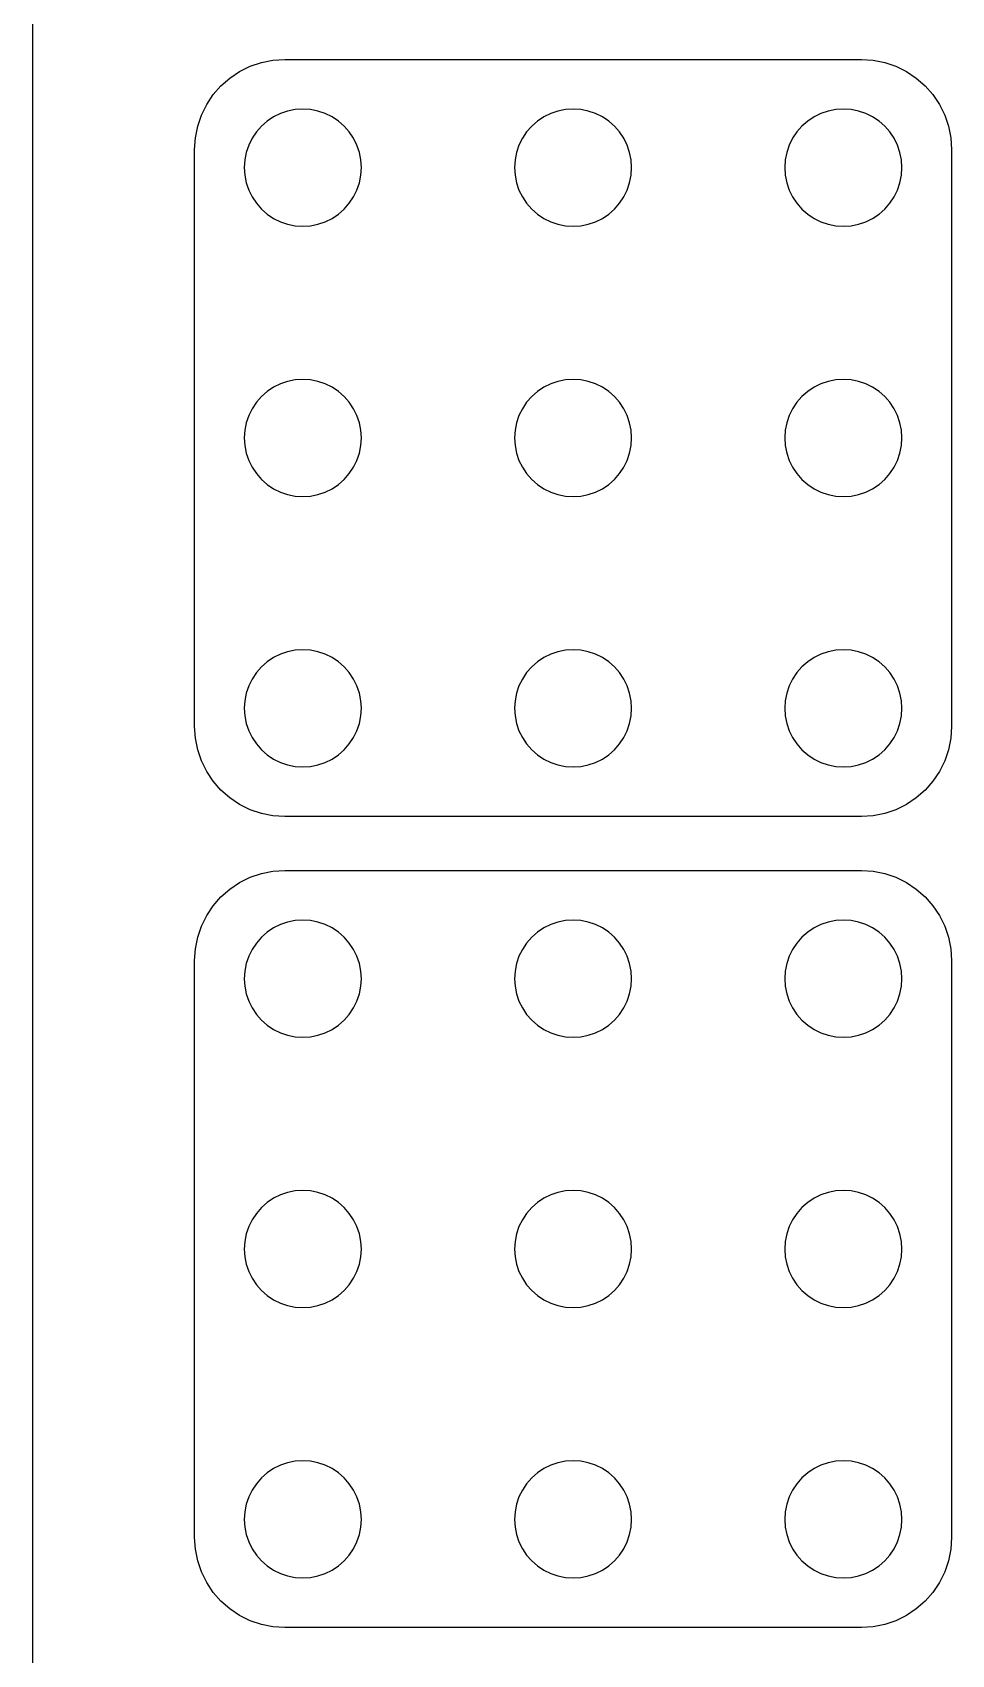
# Model space of a CAD drawing. Header units: metres. Extents: x -105 to 105, y -149 to 149.
# Drawn here: x -105 to -54, y -7.5 to 82.5 of the extents above; entities that cross this region are included whole.
import ezdxf

# ---------------------------------------------------------------- set-up
doc = ezdxf.new("R2010")
doc.units = ezdxf.units.M

msp = doc.modelspace()

# ---------------------------------------------------------------- linework, layer by layer
for p, q in [((-105.005, 143.505), (-105.005, -143.505)), ((-91.6576, 80.9622), (-91.005, 81.005)), ((-91.005, 81.005), (-58.995, 81.005)), ((-58.995, 81.005), (-58.3424, 80.9622)), ((-94.0488, 79.9718), (-93.505, 80.3351)), ((-93.505, 80.3351), (-92.9184, 80.6244)), ((-92.9184, 80.6244), (-92.2991, 80.8346)), ((-92.2991, 80.8346), (-91.6576, 80.9622)), ((-58.3424, 80.9622), (-57.7009, 80.8346)), ((-57.7009, 80.8346), (-57.0816, 80.6244)), ((-57.0816, 80.6244), (-56.495, 80.3351)), ((-56.495, 80.3351), (-55.9512, 79.9718)), ((-94.9718, 79.0488), (-94.5405, 79.5405)), ((-94.5405, 79.5405), (-94.0488, 79.9718)), ((-55.9512, 79.9718), (-55.4595, 79.5405)), ((-55.4595, 79.5405), (-55.0282, 79.0488)), ((-95.6244, 77.9184), (-95.3351, 78.505)), ((-95.3351, 78.505), (-94.9718, 79.0488)), ((-55.0282, 79.0488), (-54.6649, 78.505)), ((-54.6649, 78.505), (-54.3756, 77.9184)), ((-95.8346, 77.2991), (-95.6244, 77.9184)), ((-91.9785, 77.5784), (-92.2981, 77.2981)), ((-91.625, 77.8146), (-91.9785, 77.5784)), ((-91.2437, 78.0026), (-91.625, 77.8146)), ((-90.8412, 78.1393), (-91.2437, 78.0026)), ((-90.4242, 78.2222), (-90.8412, 78.1393)), ((-90, 78.25), (-90.4242, 78.2222)), ((-89.5758, 78.2222), (-90, 78.25)), ((-89.1588, 78.1393), (-89.5758, 78.2222)), ((-88.7563, 78.0026), (-89.1588, 78.1393)), ((-88.375, 77.8146), (-88.7563, 78.0026)), ((-88.0215, 77.5784), (-88.375, 77.8146)), ((-87.7019, 77.2981), (-88.0215, 77.5784)), ((-76.9785, 77.5784), (-77.2981, 77.2981)), ((-76.625, 77.8146), (-76.9785, 77.5784)), ((-76.2437, 78.0026), (-76.625, 77.8146)), ((-75.8412, 78.1393), (-76.2437, 78.0026)), ((-75.4242, 78.2222), (-75.8412, 78.1393)), ((-75, 78.25), (-75.4242, 78.2222)), ((-74.5758, 78.2222), (-75, 78.25)), ((-74.1588, 78.1393), (-74.5758, 78.2222)), ((-73.7563, 78.0026), (-74.1588, 78.1393)), ((-73.375, 77.8146), (-73.7563, 78.0026)), ((-73.0215, 77.5784), (-73.375, 77.8146)), ((-72.7019, 77.2981), (-73.0215, 77.5784)), ((-61.9785, 77.5784), (-62.2981, 77.2981)), ((-61.625, 77.8146), (-61.9785, 77.5784)), ((-61.2437, 78.0026), (-61.625, 77.8146)), ((-60.8412, 78.1393), (-61.2437, 78.0026)), ((-60.4242, 78.2222), (-60.8412, 78.1393)), ((-60, 78.25), (-60.4242, 78.2222)), ((-59.5758, 78.2222), (-60, 78.25)), ((-59.1588, 78.1393), (-59.5758, 78.2222)), ((-58.7563, 78.0026), (-59.1588, 78.1393)), ((-58.375, 77.8146), (-58.7563, 78.0026)), ((-58.0215, 77.5784), (-58.375, 77.8146)), ((-57.7019, 77.2981), (-58.0215, 77.5784)), ((-54.3756, 77.9184), (-54.1654, 77.2991)), ((-96.005, 76.005), (-95.9622, 76.6576)), ((-95.9622, 76.6576), (-95.8346, 77.2991)), ((-92.8146, 76.625), (-93.0026, 76.2437)), ((-92.5784, 76.9785), (-92.8146, 76.625)), ((-92.2981, 77.2981), (-92.5784, 76.9785)), ((-87.4216, 76.9785), (-87.7019, 77.2981)), ((-87.1854, 76.625), (-87.4216, 76.9785)), ((-86.9974, 76.2437), (-87.1854, 76.625)), ((-77.8146, 76.625), (-78.0026, 76.2437)), ((-77.5784, 76.9785), (-77.8146, 76.625)), ((-77.2981, 77.2981), (-77.5784, 76.9785)), ((-72.4216, 76.9785), (-72.7019, 77.2981)), ((-72.1854, 76.625), (-72.4216, 76.9785)), ((-71.9974, 76.2437), (-72.1854, 76.625)), ((-62.8146, 76.625), (-63.0026, 76.2437)), ((-62.5784, 76.9785), (-62.8146, 76.625)), ((-62.2981, 77.2981), (-62.5784, 76.9785)), ((-57.4216, 76.9785), (-57.7019, 77.2981)), ((-57.1854, 76.625), (-57.4216, 76.9785)), ((-56.9974, 76.2437), (-57.1854, 76.625)), ((-54.1654, 77.2991), (-54.0378, 76.6576)), ((-54.0378, 76.6576), (-53.995, 76.005)), ((-96.005, 43.995), (-96.005, 76.005)), ((-93.1393, 75.8412), (-93.2222, 75.4242)), ((-93.0026, 76.2437), (-93.1393, 75.8412)), ((-86.8607, 75.8412), (-86.9974, 76.2437)), ((-86.7778, 75.4242), (-86.8607, 75.8412)), ((-78.1393, 75.8412), (-78.2222, 75.4242)), ((-78.0026, 76.2437), (-78.1393, 75.8412)), ((-71.8607, 75.8412), (-71.9974, 76.2437)), ((-71.7778, 75.4242), (-71.8607, 75.8412)), ((-63.1393, 75.8412), (-63.2222, 75.4242)), ((-63.0026, 76.2437), (-63.1393, 75.8412)), ((-56.8607, 75.8412), (-56.9974, 76.2437)), ((-56.7778, 75.4242), (-56.8607, 75.8412)), ((-53.995, 76.005), (-53.995, 43.995)), ((-93.2222, 75.4242), (-93.25, 75)), ((-93.25, 75), (-93.2222, 74.5758)), ((-86.75, 75), (-86.7778, 75.4242)), ((-86.7778, 74.5758), (-86.75, 75)), ((-78.2222, 75.4242), (-78.25, 75)), ((-78.25, 75), (-78.2222, 74.5758)), ((-71.75, 75), (-71.7778, 75.4242)), ((-71.7778, 74.5758), (-71.75, 75)), ((-63.2222, 75.4242), (-63.25, 75)), ((-63.25, 75), (-63.2222, 74.5758)), ((-56.75, 75), (-56.7778, 75.4242)), ((-56.7778, 74.5758), (-56.75, 75)), ((-93.2222, 74.5758), (-93.1393, 74.1588)), ((-93.1393, 74.1588), (-93.0026, 73.7563)), ((-86.9974, 73.7563), (-86.8607, 74.1588)), ((-86.8607, 74.1588), (-86.7778, 74.5758)), ((-78.2222, 74.5758), (-78.1393, 74.1588)), ((-78.1393, 74.1588), (-78.0026, 73.7563)), ((-71.9974, 73.7563), (-71.8607, 74.1588)), ((-71.8607, 74.1588), (-71.7778, 74.5758)), ((-63.2222, 74.5758), (-63.1393, 74.1588)), ((-63.1393, 74.1588), (-63.0026, 73.7563)), ((-56.9974, 73.7563), (-56.8607, 74.1588)), ((-56.8607, 74.1588), (-56.7778, 74.5758)), ((-93.0026, 73.7563), (-92.8146, 73.375)), ((-92.8146, 73.375), (-92.5784, 73.0215)), ((-92.5784, 73.0215), (-92.2981, 72.7019)), ((-87.7019, 72.7019), (-87.4216, 73.0215)), ((-87.4216, 73.0215), (-87.1854, 73.375)), ((-87.1854, 73.375), (-86.9974, 73.7563)), ((-78.0026, 73.7563), (-77.8146, 73.375)), ((-77.8146, 73.375), (-77.5784, 73.0215)), ((-77.5784, 73.0215), (-77.2981, 72.7019)), ((-72.7019, 72.7019), (-72.4216, 73.0215)), ((-72.4216, 73.0215), (-72.1854, 73.375)), ((-72.1854, 73.375), (-71.9974, 73.7563)), ((-63.0026, 73.7563), (-62.8146, 73.375)), ((-62.8146, 73.375), (-62.5784, 73.0215)), ((-62.5784, 73.0215), (-62.2981, 72.7019)), ((-57.7019, 72.7019), (-57.4216, 73.0215)), ((-57.4216, 73.0215), (-57.1854, 73.375)), ((-57.1854, 73.375), (-56.9974, 73.7563)), ((-92.2981, 72.7019), (-91.9785, 72.4216)), ((-91.9785, 72.4216), (-91.625, 72.1854)), ((-91.625, 72.1854), (-91.2437, 71.9974)), ((-88.7563, 71.9974), (-88.375, 72.1854)), ((-88.375, 72.1854), (-88.0215, 72.4216)), ((-88.0215, 72.4216), (-87.7019, 72.7019)), ((-77.2981, 72.7019), (-76.9785, 72.4216)), ((-76.9785, 72.4216), (-76.625, 72.1854)), ((-76.625, 72.1854), (-76.2437, 71.9974)), ((-73.7563, 71.9974), (-73.375, 72.1854)), ((-73.375, 72.1854), (-73.0215, 72.4216)), ((-73.0215, 72.4216), (-72.7019, 72.7019)), ((-62.2981, 72.7019), (-61.9785, 72.4216)), ((-61.9785, 72.4216), (-61.625, 72.1854)), ((-61.625, 72.1854), (-61.2437, 71.9974)), ((-58.7563, 71.9974), (-58.375, 72.1854)), ((-58.375, 72.1854), (-58.0215, 72.4216)), ((-58.0215, 72.4216), (-57.7019, 72.7019)), ((-91.2437, 71.9974), (-90.8412, 71.8607)), ((-90.8412, 71.8607), (-90.4242, 71.7778)), ((-90.4242, 71.7778), (-90, 71.75)), ((-90, 71.75), (-89.5758, 71.7778)), ((-89.5758, 71.7778), (-89.1588, 71.8607)), ((-89.1588, 71.8607), (-88.7563, 71.9974)), ((-76.2437, 71.9974), (-75.8412, 71.8607)), ((-75.8412, 71.8607), (-75.4242, 71.7778)), ((-75.4242, 71.7778), (-75, 71.75)), ((-75, 71.75), (-74.5758, 71.7778)), ((-74.5758, 71.7778), (-74.1588, 71.8607)), ((-74.1588, 71.8607), (-73.7563, 71.9974)), ((-61.2437, 71.9974), (-60.8412, 71.8607)), ((-60.8412, 71.8607), (-60.4242, 71.7778)), ((-60.4242, 71.7778), (-60, 71.75)), ((-60, 71.75), (-59.5758, 71.7778)), ((-59.5758, 71.7778), (-59.1588, 71.8607)), ((-59.1588, 71.8607), (-58.7563, 71.9974)), ((-91.2437, 63.0026), (-91.625, 62.8146)), ((-90.8412, 63.1393), (-91.2437, 63.0026)), ((-90.4242, 63.2222), (-90.8412, 63.1393)), ((-90, 63.25), (-90.4242, 63.2222)), ((-89.5758, 63.2222), (-90, 63.25)), ((-89.1588, 63.1393), (-89.5758, 63.2222)), ((-88.7563, 63.0026), (-89.1588, 63.1393)), ((-88.375, 62.8146), (-88.7563, 63.0026)), ((-76.2437, 63.0026), (-76.625, 62.8146)), ((-75.8412, 63.1393), (-76.2437, 63.0026)), ((-75.4242, 63.2222), (-75.8412, 63.1393)), ((-75, 63.25), (-75.4242, 63.2222)), ((-74.5758, 63.2222), (-75, 63.25)), ((-74.1588, 63.1393), (-74.5758, 63.2222)), ((-73.7563, 63.0026), (-74.1588, 63.1393)), ((-73.375, 62.8146), (-73.7563, 63.0026)), ((-61.2437, 63.0026), (-61.625, 62.8146)), ((-60.8412, 63.1393), (-61.2437, 63.0026)), ((-60.4242, 63.2222), (-60.8412, 63.1393)), ((-60, 63.25), (-60.4242, 63.2222)), ((-59.5758, 63.2222), (-60, 63.25)), ((-59.1588, 63.1393), (-59.5758, 63.2222)), ((-58.7563, 63.0026), (-59.1588, 63.1393)), ((-58.375, 62.8146), (-58.7563, 63.0026)), ((-92.2981, 62.2981), (-92.5784, 61.9785)), ((-91.9785, 62.5784), (-92.2981, 62.2981)), ((-91.625, 62.8146), (-91.9785, 62.5784)), ((-88.0215, 62.5784), (-88.375, 62.8146)), ((-87.7019, 62.2981), (-88.0215, 62.5784)), ((-87.4216, 61.9785), (-87.7019, 62.2981)), ((-77.2981, 62.2981), (-77.5784, 61.9785)), ((-76.9785, 62.5784), (-77.2981, 62.2981)), ((-76.625, 62.8146), (-76.9785, 62.5784)), ((-73.0215, 62.5784), (-73.375, 62.8146)), ((-72.7019, 62.2981), (-73.0215, 62.5784)), ((-72.4216, 61.9785), (-72.7019, 62.2981)), ((-62.2981, 62.2981), (-62.5784, 61.9785)), ((-61.9785, 62.5784), (-62.2981, 62.2981)), ((-61.625, 62.8146), (-61.9785, 62.5784)), ((-58.0215, 62.5784), (-58.375, 62.8146)), ((-57.7019, 62.2981), (-58.0215, 62.5784)), ((-57.4216, 61.9785), (-57.7019, 62.2981)), ((-93.0026, 61.2437), (-93.1393, 60.8412)), ((-92.8146, 61.625), (-93.0026, 61.2437)), ((-92.5784, 61.9785), (-92.8146, 61.625)), ((-87.1854, 61.625), (-87.4216, 61.9785)), ((-86.9974, 61.2437), (-87.1854, 61.625)), ((-86.8607, 60.8412), (-86.9974, 61.2437)), ((-78.0026, 61.2437), (-78.1393, 60.8412)), ((-77.8146, 61.625), (-78.0026, 61.2437)), ((-77.5784, 61.9785), (-77.8146, 61.625)), ((-72.1854, 61.625), (-72.4216, 61.9785)), ((-71.9974, 61.2437), (-72.1854, 61.625)), ((-71.8607, 60.8412), (-71.9974, 61.2437)), ((-63.0026, 61.2437), (-63.1393, 60.8412)), ((-62.8146, 61.625), (-63.0026, 61.2437)), ((-62.5784, 61.9785), (-62.8146, 61.625)), ((-57.1854, 61.625), (-57.4216, 61.9785)), ((-56.9974, 61.2437), (-57.1854, 61.625)), ((-56.8607, 60.8412), (-56.9974, 61.2437)), ((-93.2222, 60.4242), (-93.25, 60)), ((-93.1393, 60.8412), (-93.2222, 60.4242)), ((-86.7778, 60.4242), (-86.8607, 60.8412)), ((-86.75, 60), (-86.7778, 60.4242)), ((-78.2222, 60.4242), (-78.25, 60)), ((-78.1393, 60.8412), (-78.2222, 60.4242)), ((-71.7778, 60.4242), (-71.8607, 60.8412)), ((-71.75, 60), (-71.7778, 60.4242)), ((-63.2222, 60.4242), (-63.25, 60)), ((-63.1393, 60.8412), (-63.2222, 60.4242)), ((-56.7778, 60.4242), (-56.8607, 60.8412)), ((-56.75, 60), (-56.7778, 60.4242)), ((-93.25, 60), (-93.2222, 59.5758)), ((-93.2222, 59.5758), (-93.1393, 59.1588)), ((-86.8607, 59.1588), (-86.7778, 59.5758)), ((-86.7778, 59.5758), (-86.75, 60)), ((-78.25, 60), (-78.2222, 59.5758)), ((-78.2222, 59.5758), (-78.1393, 59.1588)), ((-71.8607, 59.1588), (-71.7778, 59.5758)), ((-71.7778, 59.5758), (-71.75, 60)), ((-63.25, 60), (-63.2222, 59.5758)), ((-63.2222, 59.5758), (-63.1393, 59.1588)), ((-56.8607, 59.1588), (-56.7778, 59.5758)), ((-56.7778, 59.5758), (-56.75, 60)), ((-93.1393, 59.1588), (-93.0026, 58.7563)), ((-93.0026, 58.7563), (-92.8146, 58.375)), ((-87.1854, 58.375), (-86.9974, 58.7563)), ((-86.9974, 58.7563), (-86.8607, 59.1588)), ((-78.1393, 59.1588), (-78.0026, 58.7563)), ((-78.0026, 58.7563), (-77.8146, 58.375)), ((-72.1854, 58.375), (-71.9974, 58.7563)), ((-71.9974, 58.7563), (-71.8607, 59.1588)), ((-63.1393, 59.1588), (-63.0026, 58.7563)), ((-63.0026, 58.7563), (-62.8146, 58.375)), ((-57.1854, 58.375), (-56.9974, 58.7563)), ((-56.9974, 58.7563), (-56.8607, 59.1588)), ((-92.8146, 58.375), (-92.5784, 58.0215)), ((-92.5784, 58.0215), (-92.2981, 57.7019)), ((-92.2981, 57.7019), (-91.9785, 57.4216)), ((-88.0215, 57.4216), (-87.7019, 57.7019)), ((-87.7019, 57.7019), (-87.4216, 58.0215)), ((-87.4216, 58.0215), (-87.1854, 58.375)), ((-77.8146, 58.375), (-77.5784, 58.0215)), ((-77.5784, 58.0215), (-77.2981, 57.7019)), ((-77.2981, 57.7019), (-76.9785, 57.4216)), ((-73.0215, 57.4216), (-72.7019, 57.7019)), ((-72.7019, 57.7019), (-72.4216, 58.0215)), ((-72.4216, 58.0215), (-72.1854, 58.375)), ((-62.8146, 58.375), (-62.5784, 58.0215)), ((-62.5784, 58.0215), (-62.2981, 57.7019)), ((-62.2981, 57.7019), (-61.9785, 57.4216)), ((-58.0215, 57.4216), (-57.7019, 57.7019)), ((-57.7019, 57.7019), (-57.4216, 58.0215)), ((-57.4216, 58.0215), (-57.1854, 58.375)), ((-91.9785, 57.4216), (-91.625, 57.1854)), ((-91.625, 57.1854), (-91.2437, 56.9974)), ((-91.2437, 56.9974), (-90.8412, 56.8607)), ((-90.8412, 56.8607), (-90.4242, 56.7778)), ((-90.4242, 56.7778), (-90, 56.75)), ((-90, 56.75), (-89.5758, 56.7778)), ((-89.5758, 56.7778), (-89.1588, 56.8607)), ((-89.1588, 56.8607), (-88.7563, 56.9974)), ((-88.7563, 56.9974), (-88.375, 57.1854)), ((-88.375, 57.1854), (-88.0215, 57.4216)), ((-76.9785, 57.4216), (-76.625, 57.1854)), ((-76.625, 57.1854), (-76.2437, 56.9974)), ((-76.2437, 56.9974), (-75.8412, 56.8607)), ((-75.8412, 56.8607), (-75.4242, 56.7778)), ((-75.4242, 56.7778), (-75, 56.75)), ((-75, 56.75), (-74.5758, 56.7778)), ((-74.5758, 56.7778), (-74.1588, 56.8607)), ((-74.1588, 56.8607), (-73.7563, 56.9974)), ((-73.7563, 56.9974), (-73.375, 57.1854)), ((-73.375, 57.1854), (-73.0215, 57.4216)), ((-61.9785, 57.4216), (-61.625, 57.1854)), ((-61.625, 57.1854), (-61.2437, 56.9974)), ((-61.2437, 56.9974), (-60.8412, 56.8607)), ((-60.8412, 56.8607), (-60.4242, 56.7778)), ((-60.4242, 56.7778), (-60, 56.75)), ((-60, 56.75), (-59.5758, 56.7778)), ((-59.5758, 56.7778), (-59.1588, 56.8607)), ((-59.1588, 56.8607), (-58.7563, 56.9974)), ((-58.7563, 56.9974), (-58.375, 57.1854)), ((-58.375, 57.1854), (-58.0215, 57.4216)), ((-91.625, 47.8146), (-91.9785, 47.5784)), ((-91.2437, 48.0026), (-91.625, 47.8146)), ((-90.8412, 48.1393), (-91.2437, 48.0026)), ((-90.4242, 48.2222), (-90.8412, 48.1393)), ((-90, 48.25), (-90.4242, 48.2222)), ((-89.5758, 48.2222), (-90, 48.25)), ((-89.1588, 48.1393), (-89.5758, 48.2222)), ((-88.7563, 48.0026), (-89.1588, 48.1393)), ((-88.375, 47.8146), (-88.7563, 48.0026)), ((-88.0215, 47.5784), (-88.375, 47.8146)), ((-76.625, 47.8146), (-76.9785, 47.5784)), ((-76.2437, 48.0026), (-76.625, 47.8146)), ((-75.8412, 48.1393), (-76.2437, 48.0026)), ((-75.4242, 48.2222), (-75.8412, 48.1393)), ((-75, 48.25), (-75.4242, 48.2222)), ((-74.5758, 48.2222), (-75, 48.25)), ((-74.1588, 48.1393), (-74.5758, 48.2222)), ((-73.7563, 48.0026), (-74.1588, 48.1393)), ((-73.375, 47.8146), (-73.7563, 48.0026)), ((-73.0215, 47.5784), (-73.375, 47.8146)), ((-61.625, 47.8146), (-61.9785, 47.5784)), ((-61.2437, 48.0026), (-61.625, 47.8146)), ((-60.8412, 48.1393), (-61.2437, 48.0026)), ((-60.4242, 48.2222), (-60.8412, 48.1393)), ((-60, 48.25), (-60.4242, 48.2222)), ((-59.5758, 48.2222), (-60, 48.25)), ((-59.1588, 48.1393), (-59.5758, 48.2222)), ((-58.7563, 48.0026), (-59.1588, 48.1393)), ((-58.375, 47.8146), (-58.7563, 48.0026)), ((-58.0215, 47.5784), (-58.375, 47.8146)), ((-92.5784, 46.9785), (-92.8146, 46.625)), ((-92.2981, 47.2981), (-92.5784, 46.9785)), ((-91.9785, 47.5784), (-92.2981, 47.2981)), ((-87.7019, 47.2981), (-88.0215, 47.5784)), ((-87.4216, 46.9785), (-87.7019, 47.2981)), ((-87.1854, 46.625), (-87.4216, 46.9785)), ((-77.5784, 46.9785), (-77.8146, 46.625)), ((-77.2981, 47.2981), (-77.5784, 46.9785)), ((-76.9785, 47.5784), (-77.2981, 47.2981)), ((-72.7019, 47.2981), (-73.0215, 47.5784)), ((-72.4216, 46.9785), (-72.7019, 47.2981)), ((-72.1854, 46.625), (-72.4216, 46.9785)), ((-62.5784, 46.9785), (-62.8146, 46.625)), ((-62.2981, 47.2981), (-62.5784, 46.9785)), ((-61.9785, 47.5784), (-62.2981, 47.2981)), ((-57.7019, 47.2981), (-58.0215, 47.5784)), ((-57.4216, 46.9785), (-57.7019, 47.2981)), ((-57.1854, 46.625), (-57.4216, 46.9785)), ((-93.0026, 46.2437), (-93.1393, 45.8412)), ((-92.8146, 46.625), (-93.0026, 46.2437)), ((-86.9974, 46.2437), (-87.1854, 46.625)), ((-86.8607, 45.8412), (-86.9974, 46.2437)), ((-78.0026, 46.2437), (-78.1393, 45.8412)), ((-77.8146, 46.625), (-78.0026, 46.2437)), ((-71.9974, 46.2437), (-72.1854, 46.625)), ((-71.8607, 45.8412), (-71.9974, 46.2437)), ((-63.0026, 46.2437), (-63.1393, 45.8412)), ((-62.8146, 46.625), (-63.0026, 46.2437)), ((-56.9974, 46.2437), (-57.1854, 46.625)), ((-56.8607, 45.8412), (-56.9974, 46.2437)), ((-93.2222, 45.4242), (-93.25, 45)), ((-93.25, 45), (-93.2222, 44.5758)), ((-93.1393, 45.8412), (-93.2222, 45.4242)), ((-86.7778, 45.4242), (-86.8607, 45.8412)), ((-86.75, 45), (-86.7778, 45.4242)), ((-86.7778, 44.5758), (-86.75, 45)), ((-78.2222, 45.4242), (-78.25, 45)), ((-78.25, 45), (-78.2222, 44.5758)), ((-78.1393, 45.8412), (-78.2222, 45.4242)), ((-71.7778, 45.4242), (-71.8607, 45.8412)), ((-71.75, 45), (-71.7778, 45.4242)), ((-71.7778, 44.5758), (-71.75, 45)), ((-63.2222, 45.4242), (-63.25, 45)), ((-63.25, 45), (-63.2222, 44.5758)), ((-63.1393, 45.8412), (-63.2222, 45.4242)), ((-56.7778, 45.4242), (-56.8607, 45.8412)), ((-56.75, 45), (-56.7778, 45.4242)), ((-56.7778, 44.5758), (-56.75, 45)), ((-93.2222, 44.5758), (-93.1393, 44.1588)), ((-93.1393, 44.1588), (-93.0026, 43.7563)), ((-86.9974, 43.7563), (-86.8607, 44.1588)), ((-86.8607, 44.1588), (-86.7778, 44.5758)), ((-78.2222, 44.5758), (-78.1393, 44.1588)), ((-78.1393, 44.1588), (-78.0026, 43.7563)), ((-71.9974, 43.7563), (-71.8607, 44.1588)), ((-71.8607, 44.1588), (-71.7778, 44.5758)), ((-63.2222, 44.5758), (-63.1393, 44.1588)), ((-63.1393, 44.1588), (-63.0026, 43.7563)), ((-56.9974, 43.7563), (-56.8607, 44.1588)), ((-56.8607, 44.1588), (-56.7778, 44.5758)), ((-95.9622, 43.3424), (-96.005, 43.995)), ((-95.8346, 42.7009), (-95.9622, 43.3424)), ((-93.0026, 43.7563), (-92.8146, 43.375)), ((-92.8146, 43.375), (-92.5784, 43.0215)), ((-87.4216, 43.0215), (-87.1854, 43.375)), ((-87.1854, 43.375), (-86.9974, 43.7563)), ((-78.0026, 43.7563), (-77.8146, 43.375)), ((-77.8146, 43.375), (-77.5784, 43.0215)), ((-72.4216, 43.0215), (-72.1854, 43.375)), ((-72.1854, 43.375), (-71.9974, 43.7563)), ((-63.0026, 43.7563), (-62.8146, 43.375)), ((-62.8146, 43.375), (-62.5784, 43.0215)), ((-57.4216, 43.0215), (-57.1854, 43.375)), ((-57.1854, 43.375), (-56.9974, 43.7563)), ((-54.0378, 43.3424), (-54.1654, 42.7009)), ((-53.995, 43.995), (-54.0378, 43.3424)), ((-95.6244, 42.0816), (-95.8346, 42.7009)), ((-92.5784, 43.0215), (-92.2981, 42.7019)), ((-92.2981, 42.7019), (-91.9785, 42.4216)), ((-91.9785, 42.4216), (-91.625, 42.1854)), ((-88.375, 42.1854), (-88.0215, 42.4216)), ((-88.0215, 42.4216), (-87.7019, 42.7019)), ((-87.7019, 42.7019), (-87.4216, 43.0215)), ((-77.5784, 43.0215), (-77.2981, 42.7019)), ((-77.2981, 42.7019), (-76.9785, 42.4216)), ((-76.9785, 42.4216), (-76.625, 42.1854)), ((-73.375, 42.1854), (-73.0215, 42.4216)), ((-73.0215, 42.4216), (-72.7019, 42.7019)), ((-72.7019, 42.7019), (-72.4216, 43.0215)), ((-62.5784, 43.0215), (-62.2981, 42.7019)), ((-62.2981, 42.7019), (-61.9785, 42.4216)), ((-61.9785, 42.4216), (-61.625, 42.1854)), ((-58.375, 42.1854), (-58.0215, 42.4216)), ((-58.0215, 42.4216), (-57.7019, 42.7019)), ((-57.7019, 42.7019), (-57.4216, 43.0215)), ((-54.1654, 42.7009), (-54.3756, 42.0816)), ((-95.3351, 41.495), (-95.6244, 42.0816)), ((-94.9718, 40.9512), (-95.3351, 41.495)), ((-91.625, 42.1854), (-91.2437, 41.9974)), ((-91.2437, 41.9974), (-90.8412, 41.8607)), ((-90.8412, 41.8607), (-90.4242, 41.7778)), ((-90.4242, 41.7778), (-90, 41.75)), ((-90, 41.75), (-89.5758, 41.7778)), ((-89.5758, 41.7778), (-89.1588, 41.8607)), ((-89.1588, 41.8607), (-88.7563, 41.9974)), ((-88.7563, 41.9974), (-88.375, 42.1854)), ((-76.625, 42.1854), (-76.2437, 41.9974)), ((-76.2437, 41.9974), (-75.8412, 41.8607)), ((-75.8412, 41.8607), (-75.4242, 41.7778)), ((-75.4242, 41.7778), (-75, 41.75)), ((-75, 41.75), (-74.5758, 41.7778)), ((-74.5758, 41.7778), (-74.1588, 41.8607)), ((-74.1588, 41.8607), (-73.7563, 41.9974)), ((-73.7563, 41.9974), (-73.375, 42.1854)), ((-61.625, 42.1854), (-61.2437, 41.9974)), ((-61.2437, 41.9974), (-60.8412, 41.8607)), ((-60.8412, 41.8607), (-60.4242, 41.7778)), ((-60.4242, 41.7778), (-60, 41.75)), ((-60, 41.75), (-59.5758, 41.7778)), ((-59.5758, 41.7778), (-59.1588, 41.8607)), ((-59.1588, 41.8607), (-58.7563, 41.9974)), ((-58.7563, 41.9974), (-58.375, 42.1854)), ((-54.6649, 41.495), (-55.0282, 40.9512)), ((-54.3756, 42.0816), (-54.6649, 41.495)), ((-94.5405, 40.4595), (-94.9718, 40.9512)), ((-55.0282, 40.9512), (-55.4595, 40.4595)), ((-94.0488, 40.0282), (-94.5405, 40.4595)), ((-93.505, 39.6649), (-94.0488, 40.0282)), ((-92.9184, 39.3756), (-93.505, 39.6649)), ((-56.495, 39.6649), (-57.0816, 39.3756)), ((-55.9512, 40.0282), (-56.495, 39.6649)), ((-55.4595, 40.4595), (-55.9512, 40.0282)), ((-92.2991, 39.1654), (-92.9184, 39.3756)), ((-91.6576, 39.0378), (-92.2991, 39.1654)), ((-91.005, 38.995), (-91.6576, 39.0378)), ((-58.995, 38.995), (-91.005, 38.995)), ((-58.3424, 39.0378), (-58.995, 38.995)), ((-57.7009, 39.1654), (-58.3424, 39.0378)), ((-57.0816, 39.3756), (-57.7009, 39.1654)), ((-91.6576, 35.9622), (-91.005, 36.005)), ((-91.005, 36.005), (-58.995, 36.005)), ((-58.995, 36.005), (-58.3424, 35.9622)), ((-94.0488, 34.9718), (-93.505, 35.3351)), ((-93.505, 35.3351), (-92.9184, 35.6244)), ((-92.9184, 35.6244), (-92.2991, 35.8346)), ((-92.2991, 35.8346), (-91.6576, 35.9622)), ((-58.3424, 35.9622), (-57.7009, 35.8346)), ((-57.7009, 35.8346), (-57.0816, 35.6244)), ((-57.0816, 35.6244), (-56.495, 35.3351)), ((-56.495, 35.3351), (-55.9512, 34.9718)), ((-94.9718, 34.0488), (-94.5405, 34.5405)), ((-94.5405, 34.5405), (-94.0488, 34.9718)), ((-55.9512, 34.9718), (-55.4595, 34.5405)), ((-55.4595, 34.5405), (-55.0282, 34.0488)), ((-95.6244, 32.9184), (-95.3351, 33.505)), ((-95.3351, 33.505), (-94.9718, 34.0488)), ((-55.0282, 34.0488), (-54.6649, 33.505)), ((-54.6649, 33.505), (-54.3756, 32.9184)), ((-95.8346, 32.2991), (-95.6244, 32.9184)), ((-91.9785, 32.5784), (-92.2981, 32.2981)), ((-91.625, 32.8146), (-91.9785, 32.5784)), ((-91.2437, 33.0026), (-91.625, 32.8146)), ((-90.8412, 33.1393), (-91.2437, 33.0026)), ((-90.4242, 33.2222), (-90.8412, 33.1393)), ((-90, 33.25), (-90.4242, 33.2222)), ((-89.5758, 33.2222), (-90, 33.25)), ((-89.1588, 33.1393), (-89.5758, 33.2222)), ((-88.7563, 33.0026), (-89.1588, 33.1393)), ((-88.375, 32.8146), (-88.7563, 33.0026)), ((-88.0215, 32.5784), (-88.375, 32.8146)), ((-87.7019, 32.2981), (-88.0215, 32.5784)), ((-76.9785, 32.5784), (-77.2981, 32.2981)), ((-76.625, 32.8146), (-76.9785, 32.5784)), ((-76.2437, 33.0026), (-76.625, 32.8146)), ((-75.8412, 33.1393), (-76.2437, 33.0026)), ((-75.4242, 33.2222), (-75.8412, 33.1393)), ((-75, 33.25), (-75.4242, 33.2222)), ((-74.5758, 33.2222), (-75, 33.25)), ((-74.1588, 33.1393), (-74.5758, 33.2222)), ((-73.7563, 33.0026), (-74.1588, 33.1393)), ((-73.375, 32.8146), (-73.7563, 33.0026)), ((-73.0215, 32.5784), (-73.375, 32.8146)), ((-72.7019, 32.2981), (-73.0215, 32.5784)), ((-61.9785, 32.5784), (-62.2981, 32.2981)), ((-61.625, 32.8146), (-61.9785, 32.5784)), ((-61.2437, 33.0026), (-61.625, 32.8146)), ((-60.8412, 33.1393), (-61.2437, 33.0026)), ((-60.4242, 33.2222), (-60.8412, 33.1393)), ((-60, 33.25), (-60.4242, 33.2222)), ((-59.5758, 33.2222), (-60, 33.25)), ((-59.1588, 33.1393), (-59.5758, 33.2222)), ((-58.7563, 33.0026), (-59.1588, 33.1393)), ((-58.375, 32.8146), (-58.7563, 33.0026)), ((-58.0215, 32.5784), (-58.375, 32.8146)), ((-57.7019, 32.2981), (-58.0215, 32.5784)), ((-54.3756, 32.9184), (-54.1654, 32.2991)), ((-96.005, 31.005), (-95.9622, 31.6576)), ((-95.9622, 31.6576), (-95.8346, 32.2991)), ((-92.8146, 31.625), (-93.0026, 31.2437)), ((-92.5784, 31.9785), (-92.8146, 31.625)), ((-92.2981, 32.2981), (-92.5784, 31.9785)), ((-87.4216, 31.9785), (-87.7019, 32.2981)), ((-87.1854, 31.625), (-87.4216, 31.9785)), ((-86.9974, 31.2437), (-87.1854, 31.625)), ((-77.8146, 31.625), (-78.0026, 31.2437)), ((-77.5784, 31.9785), (-77.8146, 31.625)), ((-77.2981, 32.2981), (-77.5784, 31.9785)), ((-72.4216, 31.9785), (-72.7019, 32.2981)), ((-72.1854, 31.625), (-72.4216, 31.9785)), ((-71.9974, 31.2437), (-72.1854, 31.625)), ((-62.8146, 31.625), (-63.0026, 31.2437)), ((-62.5784, 31.9785), (-62.8146, 31.625)), ((-62.2981, 32.2981), (-62.5784, 31.9785)), ((-57.4216, 31.9785), (-57.7019, 32.2981)), ((-57.1854, 31.625), (-57.4216, 31.9785)), ((-56.9974, 31.2437), (-57.1854, 31.625)), ((-54.1654, 32.2991), (-54.0378, 31.6576)), ((-54.0378, 31.6576), (-53.995, 31.005)), ((-96.005, -1.00499), (-96.005, 31.005)), ((-93.1393, 30.8412), (-93.2222, 30.4242)), ((-93.0026, 31.2437), (-93.1393, 30.8412)), ((-86.8607, 30.8412), (-86.9974, 31.2437)), ((-86.7778, 30.4242), (-86.8607, 30.8412)), ((-78.1393, 30.8412), (-78.2222, 30.4242)), ((-78.0026, 31.2437), (-78.1393, 30.8412)), ((-71.8607, 30.8412), (-71.9974, 31.2437)), ((-71.7778, 30.4242), (-71.8607, 30.8412)), ((-63.1393, 30.8412), (-63.2222, 30.4242)), ((-63.0026, 31.2437), (-63.1393, 30.8412)), ((-56.8607, 30.8412), (-56.9974, 31.2437)), ((-56.7778, 30.4242), (-56.8607, 30.8412)), ((-53.995, 31.005), (-53.995, -1.00499)), ((-93.2222, 30.4242), (-93.25, 30)), ((-93.25, 30), (-93.2222, 29.5758)), ((-86.75, 30), (-86.7778, 30.4242)), ((-86.7778, 29.5758), (-86.75, 30)), ((-78.2222, 30.4242), (-78.25, 30)), ((-78.25, 30), (-78.2222, 29.5758)), ((-71.75, 30), (-71.7778, 30.4242)), ((-71.7778, 29.5758), (-71.75, 30)), ((-63.2222, 30.4242), (-63.25, 30)), ((-63.25, 30), (-63.2222, 29.5758)), ((-56.75, 30), (-56.7778, 30.4242)), ((-56.7778, 29.5758), (-56.75, 30)), ((-93.2222, 29.5758), (-93.1393, 29.1588)), ((-93.1393, 29.1588), (-93.0026, 28.7563)), ((-86.9974, 28.7563), (-86.8607, 29.1588)), ((-86.8607, 29.1588), (-86.7778, 29.5758)), ((-78.2222, 29.5758), (-78.1393, 29.1588)), ((-78.1393, 29.1588), (-78.0026, 28.7563)), ((-71.9974, 28.7563), (-71.8607, 29.1588)), ((-71.8607, 29.1588), (-71.7778, 29.5758)), ((-63.2222, 29.5758), (-63.1393, 29.1588)), ((-63.1393, 29.1588), (-63.0026, 28.7563)), ((-56.9974, 28.7563), (-56.8607, 29.1588)), ((-56.8607, 29.1588), (-56.7778, 29.5758)), ((-93.0026, 28.7563), (-92.8146, 28.375)), ((-92.8146, 28.375), (-92.5784, 28.0215)), ((-92.5784, 28.0215), (-92.2981, 27.7019)), ((-87.7019, 27.7019), (-87.4216, 28.0215)), ((-87.4216, 28.0215), (-87.1854, 28.375)), ((-87.1854, 28.375), (-86.9974, 28.7563)), ((-78.0026, 28.7563), (-77.8146, 28.375)), ((-77.8146, 28.375), (-77.5784, 28.0215)), ((-77.5784, 28.0215), (-77.2981, 27.7019)), ((-72.7019, 27.7019), (-72.4216, 28.0215)), ((-72.4216, 28.0215), (-72.1854, 28.375)), ((-72.1854, 28.375), (-71.9974, 28.7563)), ((-63.0026, 28.7563), (-62.8146, 28.375)), ((-62.8146, 28.375), (-62.5784, 28.0215)), ((-62.5784, 28.0215), (-62.2981, 27.7019)), ((-57.7019, 27.7019), (-57.4216, 28.0215)), ((-57.4216, 28.0215), (-57.1854, 28.375)), ((-57.1854, 28.375), (-56.9974, 28.7563)), ((-92.2981, 27.7019), (-91.9785, 27.4216)), ((-91.9785, 27.4216), (-91.625, 27.1854)), ((-91.625, 27.1854), (-91.2437, 26.9974)), ((-88.7563, 26.9974), (-88.375, 27.1854)), ((-88.375, 27.1854), (-88.0215, 27.4216)), ((-88.0215, 27.4216), (-87.7019, 27.7019)), ((-77.2981, 27.7019), (-76.9785, 27.4216)), ((-76.9785, 27.4216), (-76.625, 27.1854)), ((-76.625, 27.1854), (-76.2437, 26.9974)), ((-73.7563, 26.9974), (-73.375, 27.1854)), ((-73.375, 27.1854), (-73.0215, 27.4216)), ((-73.0215, 27.4216), (-72.7019, 27.7019)), ((-62.2981, 27.7019), (-61.9785, 27.4216)), ((-61.9785, 27.4216), (-61.625, 27.1854)), ((-61.625, 27.1854), (-61.2437, 26.9974)), ((-58.7563, 26.9974), (-58.375, 27.1854)), ((-58.375, 27.1854), (-58.0215, 27.4216)), ((-58.0215, 27.4216), (-57.7019, 27.7019)), ((-91.2437, 26.9974), (-90.8412, 26.8607)), ((-90.8412, 26.8607), (-90.4242, 26.7778)), ((-90.4242, 26.7778), (-90, 26.75)), ((-90, 26.75), (-89.5758, 26.7778)), ((-89.5758, 26.7778), (-89.1588, 26.8607)), ((-89.1588, 26.8607), (-88.7563, 26.9974)), ((-76.2437, 26.9974), (-75.8412, 26.8607)), ((-75.8412, 26.8607), (-75.4242, 26.7778)), ((-75.4242, 26.7778), (-75, 26.75)), ((-75, 26.75), (-74.5758, 26.7778)), ((-74.5758, 26.7778), (-74.1588, 26.8607)), ((-74.1588, 26.8607), (-73.7563, 26.9974)), ((-61.2437, 26.9974), (-60.8412, 26.8607)), ((-60.8412, 26.8607), (-60.4242, 26.7778)), ((-60.4242, 26.7778), (-60, 26.75)), ((-60, 26.75), (-59.5758, 26.7778)), ((-59.5758, 26.7778), (-59.1588, 26.8607)), ((-59.1588, 26.8607), (-58.7563, 26.9974)), ((-91.2437, 18.0026), (-91.625, 17.8146)), ((-90.8412, 18.1393), (-91.2437, 18.0026)), ((-90.4242, 18.2222), (-90.8412, 18.1393)), ((-90, 18.25), (-90.4242, 18.2222)), ((-89.5758, 18.2222), (-90, 18.25)), ((-89.1588, 18.1393), (-89.5758, 18.2222)), ((-88.7563, 18.0026), (-89.1588, 18.1393)), ((-88.375, 17.8146), (-88.7563, 18.0026)), ((-76.2437, 18.0026), (-76.625, 17.8146)), ((-75.8412, 18.1393), (-76.2437, 18.0026)), ((-75.4242, 18.2222), (-75.8412, 18.1393)), ((-75, 18.25), (-75.4242, 18.2222)), ((-74.5758, 18.2222), (-75, 18.25)), ((-74.1588, 18.1393), (-74.5758, 18.2222)), ((-73.7563, 18.0026), (-74.1588, 18.1393)), ((-73.375, 17.8146), (-73.7563, 18.0026)), ((-61.2437, 18.0026), (-61.625, 17.8146)), ((-60.8412, 18.1393), (-61.2437, 18.0026)), ((-60.4242, 18.2222), (-60.8412, 18.1393)), ((-60, 18.25), (-60.4242, 18.2222)), ((-59.5758, 18.2222), (-60, 18.25)), ((-59.1588, 18.1393), (-59.5758, 18.2222)), ((-58.7563, 18.0026), (-59.1588, 18.1393)), ((-58.375, 17.8146), (-58.7563, 18.0026)), ((-92.2981, 17.2981), (-92.5784, 16.9785)), ((-91.9785, 17.5784), (-92.2981, 17.2981)), ((-91.625, 17.8146), (-91.9785, 17.5784)), ((-88.0215, 17.5784), (-88.375, 17.8146)), ((-87.7019, 17.2981), (-88.0215, 17.5784)), ((-87.4216, 16.9785), (-87.7019, 17.2981)), ((-77.2981, 17.2981), (-77.5784, 16.9785)), ((-76.9785, 17.5784), (-77.2981, 17.2981)), ((-76.625, 17.8146), (-76.9785, 17.5784)), ((-73.0215, 17.5784), (-73.375, 17.8146)), ((-72.7019, 17.2981), (-73.0215, 17.5784)), ((-72.4216, 16.9785), (-72.7019, 17.2981)), ((-62.2981, 17.2981), (-62.5784, 16.9785)), ((-61.9785, 17.5784), (-62.2981, 17.2981)), ((-61.625, 17.8146), (-61.9785, 17.5784)), ((-58.0215, 17.5784), (-58.375, 17.8146)), ((-57.7019, 17.2981), (-58.0215, 17.5784)), ((-57.4216, 16.9785), (-57.7019, 17.2981)), ((-93.0026, 16.2437), (-93.1393, 15.8412)), ((-92.8146, 16.625), (-93.0026, 16.2437)), ((-92.5784, 16.9785), (-92.8146, 16.625)), ((-87.1854, 16.625), (-87.4216, 16.9785)), ((-86.9974, 16.2437), (-87.1854, 16.625)), ((-86.8607, 15.8412), (-86.9974, 16.2437)), ((-78.0026, 16.2437), (-78.1393, 15.8412)), ((-77.8146, 16.625), (-78.0026, 16.2437)), ((-77.5784, 16.9785), (-77.8146, 16.625)), ((-72.1854, 16.625), (-72.4216, 16.9785)), ((-71.9974, 16.2437), (-72.1854, 16.625)), ((-71.8607, 15.8412), (-71.9974, 16.2437)), ((-63.0026, 16.2437), (-63.1393, 15.8412)), ((-62.8146, 16.625), (-63.0026, 16.2437)), ((-62.5784, 16.9785), (-62.8146, 16.625)), ((-57.1854, 16.625), (-57.4216, 16.9785)), ((-56.9974, 16.2437), (-57.1854, 16.625)), ((-56.8607, 15.8412), (-56.9974, 16.2437)), ((-93.2222, 15.4242), (-93.25, 15)), ((-93.1393, 15.8412), (-93.2222, 15.4242)), ((-86.7778, 15.4242), (-86.8607, 15.8412)), ((-86.75, 15), (-86.7778, 15.4242)), ((-78.2222, 15.4242), (-78.25, 15)), ((-78.1393, 15.8412), (-78.2222, 15.4242)), ((-71.7778, 15.4242), (-71.8607, 15.8412)), ((-71.75, 15), (-71.7778, 15.4242)), ((-63.2222, 15.4242), (-63.25, 15)), ((-63.1393, 15.8412), (-63.2222, 15.4242)), ((-56.7778, 15.4242), (-56.8607, 15.8412)), ((-56.75, 15), (-56.7778, 15.4242)), ((-93.25, 15), (-93.2222, 14.5758)), ((-93.2222, 14.5758), (-93.1393, 14.1588)), ((-86.8607, 14.1588), (-86.7778, 14.5758)), ((-86.7778, 14.5758), (-86.75, 15)), ((-78.25, 15), (-78.2222, 14.5758)), ((-78.2222, 14.5758), (-78.1393, 14.1588)), ((-71.8607, 14.1588), (-71.7778, 14.5758)), ((-71.7778, 14.5758), (-71.75, 15)), ((-63.25, 15), (-63.2222, 14.5758)), ((-63.2222, 14.5758), (-63.1393, 14.1588)), ((-56.8607, 14.1588), (-56.7778, 14.5758)), ((-56.7778, 14.5758), (-56.75, 15)), ((-93.1393, 14.1588), (-93.0026, 13.7563)), ((-93.0026, 13.7563), (-92.8146, 13.375)), ((-87.1854, 13.375), (-86.9974, 13.7563)), ((-86.9974, 13.7563), (-86.8607, 14.1588)), ((-78.1393, 14.1588), (-78.0026, 13.7563)), ((-78.0026, 13.7563), (-77.8146, 13.375)), ((-72.1854, 13.375), (-71.9974, 13.7563)), ((-71.9974, 13.7563), (-71.8607, 14.1588)), ((-63.1393, 14.1588), (-63.0026, 13.7563)), ((-63.0026, 13.7563), (-62.8146, 13.375)), ((-57.1854, 13.375), (-56.9974, 13.7563)), ((-56.9974, 13.7563), (-56.8607, 14.1588)), ((-92.8146, 13.375), (-92.5784, 13.0215)), ((-92.5784, 13.0215), (-92.2981, 12.7019)), ((-92.2981, 12.7019), (-91.9785, 12.4216)), ((-88.0215, 12.4216), (-87.7019, 12.7019)), ((-87.7019, 12.7019), (-87.4216, 13.0215)), ((-87.4216, 13.0215), (-87.1854, 13.375)), ((-77.8146, 13.375), (-77.5784, 13.0215)), ((-77.5784, 13.0215), (-77.2981, 12.7019)), ((-77.2981, 12.7019), (-76.9785, 12.4216)), ((-73.0215, 12.4216), (-72.7019, 12.7019)), ((-72.7019, 12.7019), (-72.4216, 13.0215)), ((-72.4216, 13.0215), (-72.1854, 13.375)), ((-62.8146, 13.375), (-62.5784, 13.0215)), ((-62.5784, 13.0215), (-62.2981, 12.7019)), ((-62.2981, 12.7019), (-61.9785, 12.4216)), ((-58.0215, 12.4216), (-57.7019, 12.7019)), ((-57.7019, 12.7019), (-57.4216, 13.0215)), ((-57.4216, 13.0215), (-57.1854, 13.375)), ((-91.9785, 12.4216), (-91.625, 12.1854)), ((-91.625, 12.1854), (-91.2437, 11.9974)), ((-91.2437, 11.9974), (-90.8412, 11.8607)), ((-90.8412, 11.8607), (-90.4242, 11.7778)), ((-90.4242, 11.7778), (-90, 11.75)), ((-90, 11.75), (-89.5758, 11.7778)), ((-89.5758, 11.7778), (-89.1588, 11.8607)), ((-89.1588, 11.8607), (-88.7563, 11.9974)), ((-88.7563, 11.9974), (-88.375, 12.1854)), ((-88.375, 12.1854), (-88.0215, 12.4216)), ((-76.9785, 12.4216), (-76.625, 12.1854)), ((-76.625, 12.1854), (-76.2437, 11.9974)), ((-76.2437, 11.9974), (-75.8412, 11.8607)), ((-75.8412, 11.8607), (-75.4242, 11.7778)), ((-75.4242, 11.7778), (-75, 11.75)), ((-75, 11.75), (-74.5758, 11.7778)), ((-74.5758, 11.7778), (-74.1588, 11.8607)), ((-74.1588, 11.8607), (-73.7563, 11.9974)), ((-73.7563, 11.9974), (-73.375, 12.1854)), ((-73.375, 12.1854), (-73.0215, 12.4216)), ((-61.9785, 12.4216), (-61.625, 12.1854)), ((-61.625, 12.1854), (-61.2437, 11.9974)), ((-61.2437, 11.9974), (-60.8412, 11.8607)), ((-60.8412, 11.8607), (-60.4242, 11.7778)), ((-60.4242, 11.7778), (-60, 11.75)), ((-60, 11.75), (-59.5758, 11.7778)), ((-59.5758, 11.7778), (-59.1588, 11.8607)), ((-59.1588, 11.8607), (-58.7563, 11.9974)), ((-58.7563, 11.9974), (-58.375, 12.1854)), ((-58.375, 12.1854), (-58.0215, 12.4216)), ((-91.625, 2.81458), (-91.9785, 2.57838)), ((-91.2437, 3.00261), (-91.625, 2.81458)), ((-90.8412, 3.13925), (-91.2437, 3.00261)), ((-90.4242, 3.22218), (-90.8412, 3.13925)), ((-90, 3.25), (-90.4242, 3.22218)), ((-89.5758, 3.22218), (-90, 3.25)), ((-89.1588, 3.13925), (-89.5758, 3.22218)), ((-88.7563, 3.00261), (-89.1588, 3.13925)), ((-88.375, 2.81458), (-88.7563, 3.00261)), ((-88.0215, 2.57838), (-88.375, 2.81458)), ((-76.625, 2.81458), (-76.9785, 2.57838)), ((-76.2437, 3.00261), (-76.625, 2.81458)), ((-75.8412, 3.13925), (-76.2437, 3.00261)), ((-75.4242, 3.22218), (-75.8412, 3.13925)), ((-75, 3.25), (-75.4242, 3.22218)), ((-74.5758, 3.22218), (-75, 3.25)), ((-74.1588, 3.13925), (-74.5758, 3.22218)), ((-73.7563, 3.00261), (-74.1588, 3.13925)), ((-73.375, 2.81458), (-73.7563, 3.00261)), ((-73.0215, 2.57838), (-73.375, 2.81458)), ((-61.625, 2.81458), (-61.9785, 2.57838)), ((-61.2437, 3.00261), (-61.625, 2.81458)), ((-60.8412, 3.13925), (-61.2437, 3.00261)), ((-60.4242, 3.22218), (-60.8412, 3.13925)), ((-60, 3.25), (-60.4242, 3.22218)), ((-59.5758, 3.22218), (-60, 3.25)), ((-59.1588, 3.13925), (-59.5758, 3.22218)), ((-58.7563, 3.00261), (-59.1588, 3.13925)), ((-58.375, 2.81458), (-58.7563, 3.00261)), ((-58.0215, 2.57838), (-58.375, 2.81458)), ((-92.5784, 1.97847), (-92.8146, 1.625)), ((-92.2981, 2.2981), (-92.5784, 1.97847)), ((-91.9785, 2.57838), (-92.2981, 2.2981)), ((-87.7019, 2.2981), (-88.0215, 2.57838)), ((-87.4216, 1.97847), (-87.7019, 2.2981)), ((-87.1854, 1.625), (-87.4216, 1.97847)), ((-77.5784, 1.97847), (-77.8146, 1.625)), ((-77.2981, 2.2981), (-77.5784, 1.97847)), ((-76.9785, 2.57838), (-77.2981, 2.2981)), ((-72.7019, 2.2981), (-73.0215, 2.57838)), ((-72.4216, 1.97847), (-72.7019, 2.2981)), ((-72.1854, 1.625), (-72.4216, 1.97847)), ((-62.5784, 1.97847), (-62.8146, 1.625)), ((-62.2981, 2.2981), (-62.5784, 1.97847)), ((-61.9785, 2.57838), (-62.2981, 2.2981)), ((-57.7019, 2.2981), (-58.0215, 2.57838)), ((-57.4216, 1.97847), (-57.7019, 2.2981)), ((-57.1854, 1.625), (-57.4216, 1.97847)), ((-93.0026, 1.24371), (-93.1393, 0.84116)), ((-92.8146, 1.625), (-93.0026, 1.24371)), ((-86.9974, 1.24371), (-87.1854, 1.625)), ((-86.8607, 0.84116), (-86.9974, 1.24371)), ((-78.0026, 1.24371), (-78.1393, 0.84116)), ((-77.8146, 1.625), (-78.0026, 1.24371)), ((-71.9974, 1.24371), (-72.1854, 1.625)), ((-71.8607, 0.84116), (-71.9974, 1.24371)), ((-63.0026, 1.24371), (-63.1393, 0.84116)), ((-62.8146, 1.625), (-63.0026, 1.24371)), ((-56.9974, 1.24371), (-57.1854, 1.625)), ((-56.8607, 0.84116), (-56.9974, 1.24371)), ((-93.2222, 0.42421), (-93.25, 0)), ((-93.25, 0), (-93.2222, -0.42421)), ((-93.1393, 0.84116), (-93.2222, 0.42421)), ((-86.7778, 0.42421), (-86.8607, 0.84116)), ((-86.75, 0), (-86.7778, 0.42421)), ((-86.7778, -0.42421), (-86.75, 0)), ((-78.2222, 0.42421), (-78.25, 0)), ((-78.25, 0), (-78.2222, -0.42421)), ((-78.1393, 0.84116), (-78.2222, 0.42421)), ((-71.7778, 0.42421), (-71.8607, 0.84116)), ((-71.75, 0), (-71.7778, 0.42421)), ((-71.7778, -0.42421), (-71.75, 0)), ((-63.2222, 0.42421), (-63.25, 0)), ((-63.25, 0), (-63.2222, -0.42421)), ((-63.1393, 0.84116), (-63.2222, 0.42421)), ((-56.7778, 0.42421), (-56.8607, 0.84116)), ((-56.75, 0), (-56.7778, 0.42421)), ((-56.7778, -0.42421), (-56.75, 0)), ((-93.2222, -0.42421), (-93.1393, -0.84116)), ((-93.1393, -0.84116), (-93.0026, -1.24371)), ((-86.9974, -1.24371), (-86.8607, -0.84116)), ((-86.8607, -0.84116), (-86.7778, -0.42421)), ((-78.2222, -0.42421), (-78.1393, -0.84116)), ((-78.1393, -0.84116), (-78.0026, -1.24371)), ((-71.9974, -1.24371), (-71.8607, -0.84116)), ((-71.8607, -0.84116), (-71.7778, -0.42421)), ((-63.2222, -0.42421), (-63.1393, -0.84116)), ((-63.1393, -0.84116), (-63.0026, -1.24371)), ((-56.9974, -1.24371), (-56.8607, -0.84116)), ((-56.8607, -0.84116), (-56.7778, -0.42421)), ((-95.9622, -1.65762), (-96.005, -1.00499)), ((-95.8346, -2.29909), (-95.9622, -1.65762)), ((-93.0026, -1.24371), (-92.8146, -1.625)), ((-92.8146, -1.625), (-92.5784, -1.97847)), ((-87.4216, -1.97847), (-87.1854, -1.625)), ((-87.1854, -1.625), (-86.9974, -1.24371)), ((-78.0026, -1.24371), (-77.8146, -1.625)), ((-77.8146, -1.625), (-77.5784, -1.97847)), ((-72.4216, -1.97847), (-72.1854, -1.625)), ((-72.1854, -1.625), (-71.9974, -1.24371)), ((-63.0026, -1.24371), (-62.8146, -1.625)), ((-62.8146, -1.625), (-62.5784, -1.97847)), ((-57.4216, -1.97847), (-57.1854, -1.625)), ((-57.1854, -1.625), (-56.9974, -1.24371)), ((-54.0378, -1.65762), (-54.1654, -2.29909)), ((-53.995, -1.00499), (-54.0378, -1.65762)), ((-95.6244, -2.91841), (-95.8346, -2.29909)), ((-92.5784, -1.97847), (-92.2981, -2.2981)), ((-92.2981, -2.2981), (-91.9785, -2.57838)), ((-91.9785, -2.57838), (-91.625, -2.81458)), ((-88.375, -2.81458), (-88.0215, -2.57838)), ((-88.0215, -2.57838), (-87.7019, -2.2981)), ((-87.7019, -2.2981), (-87.4216, -1.97847)), ((-77.5784, -1.97847), (-77.2981, -2.2981)), ((-77.2981, -2.2981), (-76.9785, -2.57838)), ((-76.9785, -2.57838), (-76.625, -2.81458)), ((-73.375, -2.81458), (-73.0215, -2.57838)), ((-73.0215, -2.57838), (-72.7019, -2.2981)), ((-72.7019, -2.2981), (-72.4216, -1.97847)), ((-62.5784, -1.97847), (-62.2981, -2.2981)), ((-62.2981, -2.2981), (-61.9785, -2.57838)), ((-61.9785, -2.57838), (-61.625, -2.81458)), ((-58.375, -2.81458), (-58.0215, -2.57838)), ((-58.0215, -2.57838), (-57.7019, -2.2981)), ((-57.7019, -2.2981), (-57.4216, -1.97847)), ((-54.1654, -2.29909), (-54.3756, -2.91841)), ((-95.3351, -3.50499), (-95.6244, -2.91841)), ((-94.9718, -4.0488), (-95.3351, -3.50499)), ((-91.625, -2.81458), (-91.2437, -3.00259)), ((-91.2437, -3.00259), (-90.8412, -3.13925)), ((-90.8412, -3.13925), (-90.4242, -3.22218)), ((-90.4242, -3.22218), (-90, -3.25)), ((-90, -3.25), (-89.5758, -3.22218)), ((-89.5758, -3.22218), (-89.1588, -3.13925)), ((-89.1588, -3.13925), (-88.7563, -3.00259)), ((-88.7563, -3.00259), (-88.375, -2.81458)), ((-76.625, -2.81458), (-76.2437, -3.00259)), ((-76.2437, -3.00259), (-75.8412, -3.13925)), ((-75.8412, -3.13925), (-75.4242, -3.22218)), ((-75.4242, -3.22218), (-75, -3.25)), ((-75, -3.25), (-74.5758, -3.22218)), ((-74.5758, -3.22218), (-74.1588, -3.13925)), ((-74.1588, -3.13925), (-73.7563, -3.00259)), ((-73.7563, -3.00259), (-73.375, -2.81458)), ((-61.625, -2.81458), (-61.2437, -3.00259)), ((-61.2437, -3.00259), (-60.8412, -3.13925)), ((-60.8412, -3.13925), (-60.4242, -3.22218)), ((-60.4242, -3.22218), (-60, -3.25)), ((-60, -3.25), (-59.5758, -3.22218)), ((-59.5758, -3.22218), (-59.1588, -3.13925)), ((-59.1588, -3.13925), (-58.7563, -3.00259)), ((-58.7563, -3.00259), (-58.375, -2.81458)), ((-54.6649, -3.50499), (-55.0282, -4.0488)), ((-54.3756, -2.91841), (-54.6649, -3.50499)), ((-94.5405, -4.54053), (-94.9718, -4.0488)), ((-55.0282, -4.0488), (-55.4595, -4.54053)), ((-94.0488, -4.97176), (-94.5405, -4.54053)), ((-93.505, -5.33511), (-94.0488, -4.97176)), ((-92.9184, -5.62439), (-93.505, -5.33511)), ((-56.495, -5.33511), (-57.0816, -5.62439)), ((-55.9512, -4.97176), (-56.495, -5.33511)), ((-55.4595, -4.54053), (-55.9512, -4.97176)), ((-92.2991, -5.83463), (-92.9184, -5.62439)), ((-91.6576, -5.96222), (-92.2991, -5.83463)), ((-91.005, -6.00499), (-91.6576, -5.96222)), ((-58.995, -6.00499), (-91.005, -6.00499)), ((-58.3424, -5.96222), (-58.995, -6.00499)), ((-57.7009, -5.83463), (-58.3424, -5.96222)), ((-57.0816, -5.62439), (-57.7009, -5.83463))]:
    msp.add_line(p, q)

doc.saveas('drawing.dxf')
